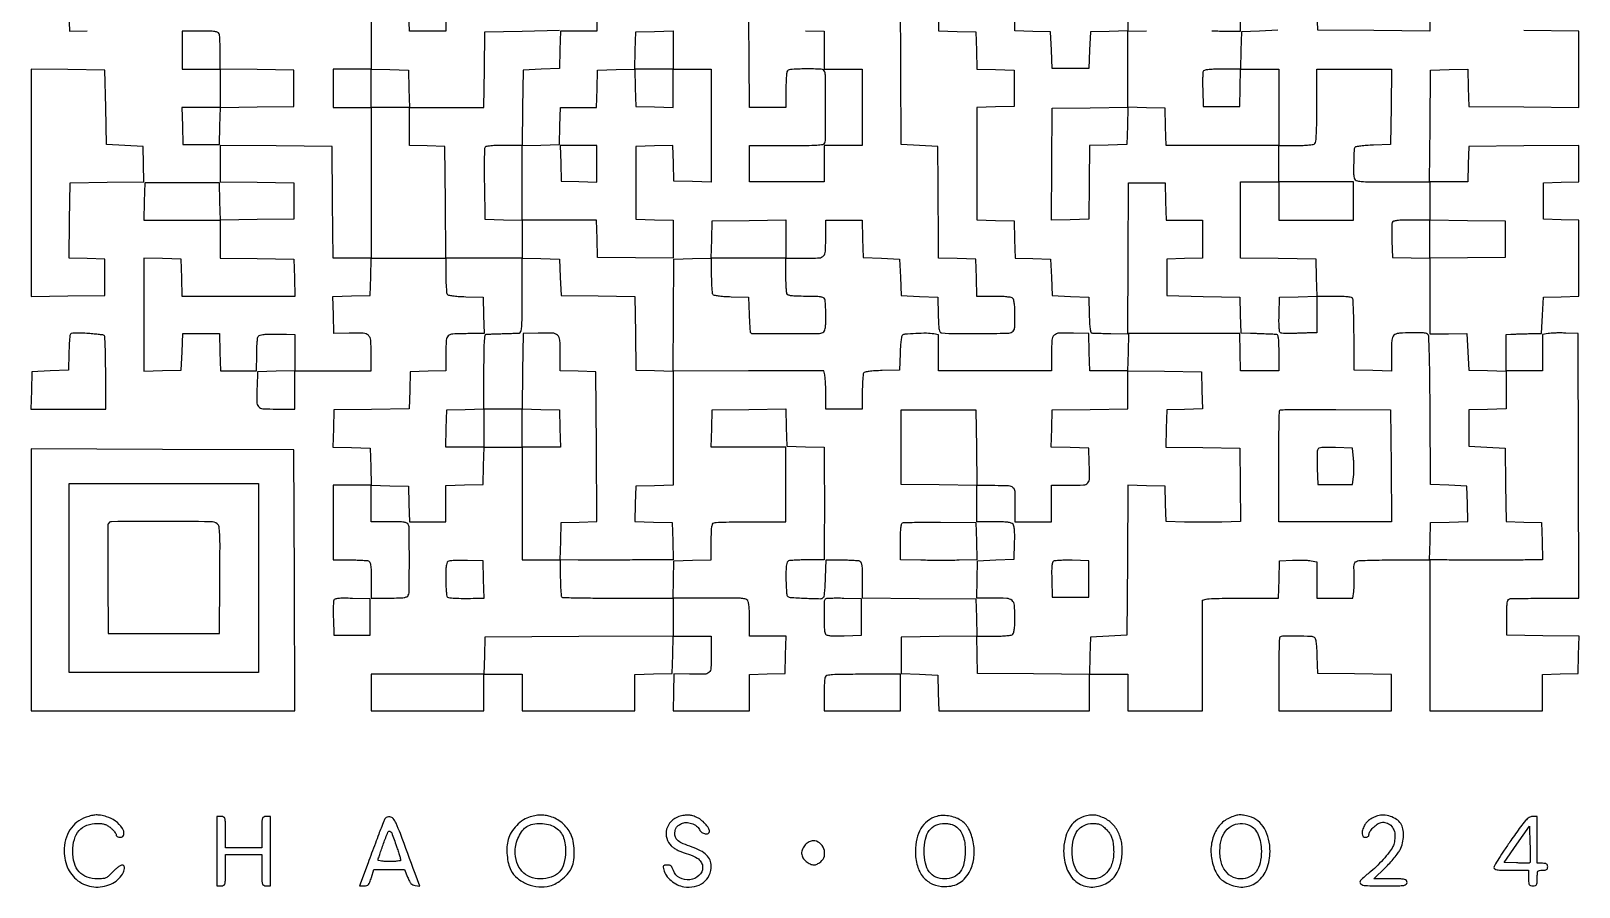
# Model space of a CAD drawing. Extents: x 179 to 1071, y 112 to 1107.
# Drawn here: x 179 to 1071, y 112 to 606 of the extents above; entities that cross this region are included whole.
import ezdxf

# ---------------------------------------------------------------- set-up
doc = ezdxf.new("R2010")
doc.units = 0

msp = doc.modelspace()

# ---------------------------------------------------------------- linework, layer by layer
for points in [[(658.217706, 951.09824, -0.000003), (658.298433, 933.5)], [(375, 626.960995), (375, 605.480498), (375, 584), (364, 584), (353, 584), (353, 573), (353, 562), (364, 562), (375, 562), (375, 518.5), (375, 475), (364.013853, 475), (353.027706, 475), (352.763853, 507.25), (352.5, 539.5), (320.25, 539.763853), (288, 540.027706), (288, 529.533741), (288, 519.039775), (309.25, 518.769888), (330.5, 518.5), (330.5, 508), (330.5, 497.5), (309.284032, 497.230211), (288.068065, 496.960423), (287.784032, 507.730211), (287.5, 518.5), (266, 518.5), (244.5, 518.5), (244.216168, 507.75), (243.932337, 497), (265.966168, 497), (288, 497), (288, 486.019888), (288, 475.039775), (309.25, 474.769888), (330.5, 474.5), (330.783832, 463.75), (331.067663, 453), (298.567663, 453), (266.067663, 453), (265.783832, 463.75), (265.5, 474.5), (254.75, 474.783832), (244, 475.067663), (244, 442.5), (244, 409.932337), (254.75, 410.216168), (265.5, 410.5), (266, 421), (266.5, 431.5), (277, 431.5), (287.5, 431.5), (287.783832, 420.75), (288.067663, 410), (298.533832, 410), (309, 410), (309.015313, 419.25, -0.008564), (309.083719, 422.891651, -0.01156), (309.278071, 426.180407, -0.008708), (309.549609, 428.898746, -0.112428), (309.888304, 429.853513, -0.201789), (311.09201, 430.690792, -0.032899), (313.967568, 431.107027, -0.021422), (318.556834, 431.268356, -0.005017), (326.25, 431.131925), (331, 431), (331, 420.533832), (331, 410.067663), (320.25, 409.783832), (309.5, 409.5), (309.204946, 401, 0.009927), (309.071849, 392.034911, 0.179688), (310.066531, 389.397028, 0.203196), (312.49751, 388.211645, 0.01319), (320.519052, 388), (331, 388), (331, 399), (331, 410), (353, 410), (375, 410), (375, 419.964816, 0.017834), (374.723064, 427.726499, 0.189292), (373.384961, 430.528805, 0.179462), (370.461645, 431.751032, 0.015732), (362.295316, 431.827825), (353.5, 431.633786), (353.216515, 442.282722), (352.93303, 452.931657), (363.716515, 453.215829), (374.5, 453.5), (374.783832, 464.25), (375.067663, 475), (396.533832, 475), (418, 475), (418.015313, 465.25, 0.007309), (418.077211, 461.426877, 0.010173), (418.252233, 458.008274, 0.006962), (418.495095, 455.172107, 0.117226), (418.800347, 454.288805, 0.199883), (419.589, 453.737468, 0.01918), (421.944063, 453.315749, 0.019108), (425.199826, 452.987032, 0.00836), (429.535034, 452.788805), (439.5, 452.5), (439.781069, 442), (440.062137, 431.5), (430.781069, 431.476837, 0.010206), (422.026959, 431.276279, 0.173069), (419.394996, 430.206501, 0.198907), (418.218015, 427.765637, 0.014155), (418, 420.066368), (418, 410.069966), (407.75, 409.784983), (397.5, 409.5), (397.216365, 398.769409), (396.93273, 388.038817), (375.216365, 387.769409), (353.5, 387.5), (353.216515, 376.784171), (352.93303, 366.068343), (363.716515, 365.784171), (374.5, 365.5), (374.783832, 354.75), (375.067663, 344), (364.033832, 344), (353, 344), (353, 322.5), (353, 301), (362.418213, 301, -0.005951), (366.140776, 300.955695, -0.007831), (369.534475, 300.821697, -0.005915), (372.361889, 300.632106, -0.07203), (373.418213, 300.393011, -0.205218), (374.23239, 299.601595, -0.063068), (374.69735, 297.913621, -0.030363), (374.940414, 294.960143, -0.005351), (375, 289.393011), (375, 279), (385.393011, 279, 0.005351), (390.960143, 279.059586, 0.030363), (393.913621, 279.30265, 0.063068), (395.601595, 279.76761, 0.205218), (396.393011, 280.581787, 0.090516), (396.939938, 283.490371, 0.001332), (396.986594, 301, 0.001332), (396.939938, 318.509629, 0.090516), (396.393011, 321.418213, 0.205218), (395.601595, 322.23239, 0.063068), (393.913621, 322.69735, 0.030363), (390.960143, 322.940414, 0.005351), (385.393011, 323), (375, 323), (375, 333.533832), (375, 344.067663), (385.75, 343.783832), (396.5, 343.5), (396.784983, 333.25), (397.069966, 323), (407.534983, 323), (418, 323), (418, 333.466168), (418, 343.932337), (428.75, 344.216168), (439.5, 344.5), (439.783832, 355.25), (440.067663, 366), (451.033832, 366), (462, 366), (462, 333.5), (462, 301), (473, 301), (484, 301), (484, 290.559017, 0.008442), (484.068278, 286.515425, 0.012899), (484.277094, 283.013819, 0.007412), (484.56731, 280.126686, 0.229458), (484.9433, 279.535043, 0.133926), (485.747699, 279.297357, 0.000579), (494.879286, 279.115787, 0.002752), (505.278188, 278.978315, 0.001726), (517.4433, 278.926457), (549, 278.900863), (549, 267.959044), (549, 257.017225), (494.75, 256.758612), (440.5, 256.5), (440.216168, 245.75), (439.932337, 235), (407.466168, 235), (375, 235), (375, 224.5), (375, 214), (407.5, 214), (440, 214), (440, 224.5), (440, 235), (451, 235), (462, 235), (462, 224.5), (462, 214), (494.5, 214), (527, 214), (527, 224.466168), (527, 234.932337), (537.75, 235.216168), (548.5, 235.5), (548.783832, 246.25), (549.067663, 257), (560.033832, 257), (571, 257), (571, 246.606989, -0.012791), (570.794762, 238.585248, -0.195994), (569.642485, 236.126443, -0.183009), (567.064971, 235.08659, -0.010906), (558.524293, 235.089685), (549.5, 235.289825), (549.216168, 224.644912), (548.932337, 214), (570.966168, 214), (593, 214), (593, 224.465017), (593, 234.930034), (603.25, 235.215017), (613.5, 235.5), (613.783832, 246.25), (614.067663, 257), (603.533832, 257), (593, 257), (593, 266.877555, 0.007086), (592.930522, 271.779627, 0.025825), (592.681959, 274.880678, 0.040516), (592.247127, 276.894965, 0.147167), (591.530914, 277.974344, 0.130772), (590.358379, 278.515866, 0.021773), (587.874158, 278.838241, 0.018684), (584.425844, 279.004389, 0.007851), (579.780914, 278.981535, -0.002508), (575.100517, 278.908483, -0.001471), (569.499143, 278.865636, -0.001471), (563.897482, 278.855756, -0.002507), (559.216168, 278.884747), (548.932337, 279), (549.216168, 289.75), (549.5, 300.5), (560.25, 300.783832), (571, 301.067663), (571, 311.426843, -0.005377), (571.059651, 316.973908, -0.030446), (571.302822, 319.919034, -0.063217), (571.767927, 321.602718, -0.20495), (572.581787, 322.393011, -0.082815), (573.775876, 322.636501, -0.001919), (579.5499, 322.821697, -0.004216), (586.334577, 322.955997, -0.00284), (594.081787, 323), (614, 323), (614, 344.5), (614, 366), (592.466168, 366), (570.932337, 366), (571.216168, 376.75), (571.5, 387.5), (592.715968, 387.769789), (613.931935, 388.039577), (614.215968, 377.269789), (614.5, 366.5), (625.25, 366.216168), (636, 365.932337), (636.080645, 355.966168, -0.000778), (636.111626, 351.226275, -0.000367), (636.137601, 345.108812, -0.000364), (636.155426, 338.705042, -0.000514), (636.16129, 333, -0.000518), (636.155416, 327.328331, -0.000378), (636.137601, 321.028125, -0.000382), (636.111638, 315.057377, -0.000844), (636.080645, 310.5), (636, 301), (626.581787, 301, 0.005951), (622.859224, 300.955695, 0.007831), (619.465525, 300.821697, 0.005915), (616.638111, 300.632106, 0.07203), (615.581787, 300.393011, 0.19467), (614.780298, 299.644942, 0.069116), (614.312224, 298.117276, 0.033827), (614.069372, 295.475625, 0.00643), (614.015313, 290.643011, 0.007669), (614.076382, 287.053884, 0.010583), (614.248778, 283.835561, 0.007462), (614.488346, 281.169118, 0.115963), (614.788585, 280.307836, 0.238871), (616.381675, 279.362557, 0.005895), (625.114481, 278.883699, 0.006457), (633.798042, 278.622444, 0.202967), (635.742197, 279.40648, 0.168511), (636.055932, 280.050871, 0.005297), (636.377571, 283.000591, 0.00977), (636.655412, 286.533658, 0.006555), (636.841025, 290.58095), (637.18205, 301), (646.009238, 301, -0.00634), (649.505345, 300.955665, -0.008222), (652.708089, 300.821697, -0.00642), (655.376067, 300.631716, -0.070738), (656.418213, 300.393011, -0.20511), (657.232262, 299.602048, -0.063128), (657.69728, 297.915807, -0.030397), (657.940388, 294.965702, -0.005362), (658, 289.406676), (658, 279.027329), (690.75, 278.763664), (723.5, 278.5), (723.783633, 267.769596), (724.067266, 257.039192), (702.283633, 256.769596), (680.5, 256.5), (680.5, 246), (680.5, 235.5), (691, 235), (701.5, 234.5), (701.784983, 224.25), (702.069966, 214), (745.534983, 214), (789, 214), (789, 224.5), (789, 235), (800, 235), (811, 235), (811, 224.5), (811, 214), (832.5, 214), (854, 214), (854, 245.883369), (854, 277.766737), (856.25, 278.369714, -0.056178), (857.845984, 278.61027, -0.002325), (863.630687, 278.799577, -0.00401), (870.499162, 278.937273, -0.002833), (878.216168, 278.986345), (897.932337, 279), (898.216168, 289.75), (898.5, 300.5), (906, 300.80649, -0.008667), (909.109769, 300.879612, -0.00841), (912.251562, 300.846169, -0.008349), (915.012596, 300.724159, -0.030569), (916.75, 300.511177), (920, 299.909374), (920, 289.454687), (920, 279), (930.372192, 279), (940.744384, 279), (941.240606, 282.75, 0.020239), (941.413553, 284.643411, 0.007234), (941.511592, 287.354508, 0.007164), (941.533497, 290.334585, 0.008407), (941.466288, 293.158963, -0.00749), (941.364576, 297.127075, -0.066355), (941.576942, 298.861018, -0.160581), (942.184633, 299.803224, -0.104734), (943.347873, 300.395308, -0.056676), (944.885355, 300.625916, -0.002168), (950.669375, 300.807096, -0.003862), (957.526973, 300.939151, -0.00271), (965.25, 300.986345), (985, 301), (985, 257.5), (985, 214), (1017.5, 214), (1050, 214), (1050, 224.465017), (1050, 234.930034), (1060.25, 235.215017), (1070.5, 235.5), (1070.783625, 246.229609), (1071.06725, 256.959219), (1050.283625, 257.229609), (1029.5, 257.5), (1029.5, 268, -0.003726), (1029.547896, 274.426321, -0.042734), (1029.80104, 276.941167, -0.144262), (1030.406537, 278.126452, -0.187201), (1031.5, 278.643701, -0.014418), (1032.918206, 278.704571, -0.000504), (1038.422148, 278.776415, -0.000938), (1044.924899, 278.842534, -0.000656), (1052.256247, 278.893701), (1071.012494, 279), (1070.756247, 355.25), (1070.5, 431.5), (1063.5, 431.807779, 0.009375), (1060.58164, 431.88131, 0.008811), (1057.601562, 431.84799, 0.008811), (1054.961002, 431.725313, 0.029867), (1053.25, 431.512466), (1050, 430.909374), (1050, 420.454687), (1050, 410), (1039.5, 410), (1029, 410), (1029, 420.5), (1029, 431), (1031.75, 431.157695, -0.00512), (1033.274129, 431.229446, -0.001123), (1035.895313, 431.320057, -0.001169), (1038.92695, 431.410942, -0.001123), (1042, 431.48897), (1049.5, 431.662548), (1050, 442.081274), (1050.5, 452.5), (1060.75, 452.784983), (1071, 453.069966), (1071, 475), (1071, 496.930034), (1060.75, 497.215017), (1050.5, 497.5), (1050.5, 508), (1050.5, 518.5), (1060.75, 518.784983), (1071, 519.069966), (1071, 529.54903), (1071, 540.028094), (1039.25, 539.764047), (1007.5, 539.5), (1007.215017, 529.25), (1006.930034, 519), (995.951164, 519), (984.972294, 519), (985.236147, 551.25), (985.5, 583.5), (996.215829, 583.783485), (1006.931657, 584.06697), (1007.215829, 573.283485), (1007.5, 562.5), (1039.25, 562.235953), (1071, 561.971906), (1071, 583.971906), (1071, 605.971906), (1039.25, 606.235953)], [(505, 616.466168), (505, 606), (494.533832, 606), (484.067663, 606), (483.783832, 595.25), (483.5, 584.5), (473, 584), (462.5, 583.5), (462.230403, 561.715969), (461.960806, 539.931939), (472.730403, 540.215969), (483.5, 540.5), (483.783832, 551.25), (484.067663, 562), (494.5, 562), (504.932337, 562), (505.216168, 572.75), (505.5, 583.5), (516.216508, 583.783492), (526.933016, 584.066984), (527.216508, 594.783492), (527.5, 605.5), (538.25, 605.783832), (549, 606.067663), (549, 595.033832), (549, 584), (560, 584), (571, 584), (571, 551.466168), (571, 518.932337), (560.25, 519.216168), (549.5, 519.5), (549.214647, 529.783473), (548.929295, 540.066946), (538.214647, 539.783473), (527.5, 539.5), (527.5, 518.5), (527.5, 497.5), (538.25, 497.216168), (549, 496.932337), (549, 485.946666), (549, 474.960995), (527.25, 475.230498), (505.5, 475.5), (505.216168, 486.25), (504.932337, 497), (483.466168, 497), (462, 497), (462, 486.033832), (462, 475.067663), (472.75, 474.783832), (483.5, 474.5), (484, 464), (484.5, 453.5), (505.73017, 453.23017), (526.96034, 452.96034), (527.23017, 431.73017), (527.5, 410.5), (538.236102, 410.216309), (548.972205, 409.932619), (549.236102, 442.216309), (549.5, 474.5), (560.216508, 474.783492), (570.933016, 475.066984), (571.216508, 485.783492), (571.5, 496.5), (592.75, 496.769888), (614, 497.039775), (614, 486.019888), (614, 475), (624.883369, 475, 0.012204), (633.226269, 475.20366, 0.197977), (635.714658, 476.374267, 0.177077), (636.798314, 479.013049, 0.009397), (636.986345, 488.25), (637, 497), (647.466168, 497), (657.932337, 497), (658.216168, 486.25), (658.5, 475.5), (669, 475), (679.5, 474.5), (680, 464), (680.5, 453.5), (691, 453), (701.5, 452.5), (701.784983, 442.25, 0.004749), (702.000014, 436.486979, 0.035944), (702.322053, 433.78555, 0.096524), (702.873514, 432.416646, 0.235456), (703.784983, 431.879048, 0.015984), (711.880307, 431.567685, 0.003337), (726.085984, 431.570474, 0.001179), (741.257902, 431.710492, 0.082383), (743.75, 432.153638, 0.113081), (744.997923, 432.945758, 0.138447), (745.663684, 434.150457, 0.052298), (745.944089, 436.378047, 0.00518), (746, 441.775249, 0.010126), (745.923279, 445.563222, 0.019661), (745.682009, 448.579501, 0.020506), (745.317215, 450.837919, 0.14711), (744.8, 451.8, 0.150842), (743.800954, 452.32772, 0.01939), (741.376818, 452.688563, 0.018512), (738.088767, 452.925628, 0.008739), (733.833832, 453), (724.067663, 453), (723.783832, 463.75), (723.5, 474.5), (712.75, 474.783832), (702, 475.067663), (701.940931, 485.283832, 0.000384), (701.905753, 490.654565, 0.000111), (701.843127, 498.961501, 0.000111), (701.76836, 508.327907, 0.000118), (701.690931, 517.5), (701.5, 539.5), (691, 540), (680.5, 540.5), (680.239403, 583.716061), (679.978806, 626.932122)], [(625.25, 606.216168), (636, 605.932337), (636, 594.966168), (636, 584), (647, 584), (658, 584), (658, 562), (658, 540), (647, 540), (636, 540), (636, 529.5), (636, 519), (614.5, 519), (593, 519), (593, 529.5), (593, 540), (614.393011, 540, 0.002234), (626.024548, 540.051967, 0.014416), (631.892546, 540.273677, 0.022066), (635.350215, 540.658084, 0.268578), (636.347907, 541.464247, 0.090791), (636.854042, 544.164011, 0.001104), (636.890259, 562.008914, 0.001105), (636.847626, 579.85286, 0.090699), (636.340557, 582.554907, 0.298001), (634.367992, 583.978517, 0.013049), (625.475318, 584.15467, 0.01309), (616.586307, 583.865966, 0.294535), (614.606989, 582.418213, 0.07203), (614.367894, 581.361889, 0.005915), (614.178303, 578.534475, 0.007831), (614.044305, 575.140776, 0.005951), (614, 571.418213), (614, 562), (603.5, 562), (593, 562), (592.940931, 572.25, 0.000386), (592.905745, 577.634637, 0.000111), (592.843127, 585.951563, 0.000112), (592.76836, 595.325425, 0.00012), (592.690931, 604.5), (592.5, 626.5)], [(702, 616.533832), (702, 606.067663), (712.75, 605.783832), (723.5, 605.5), (723.783492, 594.783492), (724.066984, 584.066984), (734.783492, 583.783492), (745.5, 583.5), (745.5, 573), (745.5, 562.5), (734.75, 562.216168), (724, 561.932337), (724, 529.5), (724, 497.067663), (734.75, 496.783832), (745.5, 496.5), (745.783481, 485.784613), (746.066961, 475.069227), (756.283481, 474.784613), (766.5, 474.5), (767, 464), (767.5, 453.5), (778, 453), (788.5, 452.5), (788.784983, 442.25, 0.006892), (788.980716, 437.545351, 0.022038), (789.292444, 434.420628, 0.026819), (789.701053, 432.374722, 0.312812), (790.284983, 431.869042, 0.019278), (791.126971, 431.811006, 0.000885), (794.004108, 431.728991, 0.001472), (797.420119, 431.647727, 0.001055), (801.239641, 431.576172), (810.979282, 431.414261), (811.239641, 474.957131), (811.5, 518.5), (822, 518.5), (832.5, 518.5), (832.783832, 507.75), (833.067663, 497), (843.533832, 497), (854, 497), (854, 486.034983), (854, 475.069966), (843.75, 474.784983), (833.5, 474.5), (833.5, 464), (833.5, 453.5), (854.5, 453), (875.5, 452.5), (875.784983, 442.25), (876.069966, 432), (881.784983, 431.788296, 0.000157), (884.265665, 431.697185, 0.000118), (886.996214, 431.598404, 0.000119), (889.565762, 431.50667, 0.000274), (891.5, 431.439142, -0.002436), (893.123069, 431.375452, -0.002692), (894.692188, 431.297757, -0.002499), (896.031088, 431.217518, -0.013811), (896.75, 431.150846, -0.310449), (897.355901, 430.617146, -0.032465), (897.716647, 428.654025, -0.023089), (897.938555, 425.518577, -0.006121), (898, 420.5), (898, 410), (887.033832, 410), (876.067663, 410), (875.783832, 420.75), (875.5, 431.5), (843.5, 431.5), (811.5, 431.5), (811.216371, 420.769986), (810.932742, 410.039971), (832.216371, 409.769986), (853.5, 409.5), (853.783473, 398.785353), (854.066946, 388.070705), (843.783473, 387.785353), (833.5, 387.5), (833.216371, 376.769986), (832.932742, 366.039971), (854.216371, 365.769986), (875.5, 365.5), (875.769629, 344.338997), (876.039257, 323.177994), (865.269629, 322.838997, -0.004764), (860.370632, 322.731502, -0.002808), (854.515836, 322.691718, -0.002808), (848.666157, 322.717677, -0.004802), (843.78428, 322.813661), (833.068561, 323.127322), (832.78428, 333.313661), (832.5, 343.5), (821.760648, 343.783724), (811.021296, 344.067447), (810.760648, 300.783724), (810.5, 257.5), (800, 257), (789.5, 256.5), (789.216028, 245.736192), (788.932056, 234.972383), (756.716028, 235.236192), (724.5, 235.5), (724.216168, 246.25), (723.932337, 257), (733.766168, 257, 0.008652), (738.054729, 257.074219, 0.018432), (741.362299, 257.311014, 0.019308), (743.798441, 257.671586, 0.151095), (744.8, 258.2, 0.146858), (745.316486, 259.159592, 0.020575), (745.681544, 261.407548, 0.019737), (745.923115, 264.406512, 0.010228), (746, 268.164816, 0.022717), (745.690615, 274.970845, 0.198526), (744.316092, 277.59305, 0.161505), (741.334541, 278.769374, 0.013886), (733.03191, 279), (723.932337, 279), (724.216168, 289.75), (724.5, 300.5), (735, 301), (745.5, 301.5), (745.788859, 310.850715, 0.009044), (745.84141, 314.957683, 0.018924), (745.703614, 318.150171, 0.020746), (745.412685, 320.513859, 0.132968), (744.916414, 321.600715, 0.154085), (743.875583, 322.271246, 0.035127), (741.794146, 322.685192, 0.024181), (738.653266, 322.929838, 0.007345), (733.877555, 323), (724, 323), (724, 333.480498), (724, 343.960995), (702.25, 344.230498), (680.5, 344.5), (680.5, 366), (680.5, 387.5), (702, 387.5), (723.5, 387.5), (723.769502, 365.75), (724.039005, 344), (734.452115, 344, -0.011167), (742.290894, 343.824911, -0.165867), (744.811364, 342.837424, -0.207791), (745.916481, 340.600694, -0.018918), (745.988454, 334.240655, 0.002367), (745.936179, 331.841122, 0.002191), (745.904983, 329.378505, 0.002185), (745.896396, 327.18603, 0.00733), (745.9181, 325.75), (746, 323), (756.5, 323), (767, 323), (767, 333.5), (767, 344), (777.480948, 344, 0.01319), (785.50249, 344.211645, 0.203196), (787.933469, 345.397028, 0.179688), (788.928151, 348.034911, 0.009927), (788.795054, 357), (788.5, 365.5), (777.716515, 365.784171), (766.93303, 366.068343), (767.216515, 376.784171), (767.5, 387.5), (789.25, 387.769502), (811, 388.039005), (811, 399.019502), (811, 410), (800.033832, 410), (789.067663, 410), (788.783832, 420.75), (788.5, 431.5), (779.756819, 431.788833, 0.016288), (771.605997, 431.792504, 0.180768), (768.645554, 430.576308, 0.189805), (767.284241, 427.745043, 0.018261), (767, 419.964816), (767, 410), (734.5, 410), (702, 410), (702, 420.420545), (702, 430.841089), (699.25, 431.308357, 0.040463), (695.032542, 431.678013, 0.013519), (688.836912, 431.551023, 0.007446), (682.604892, 431.161494, 0.178893), (681.042278, 430.442278, 0.158926), (680.649958, 429.670292, 0.008947), (680.278277, 426.975777, 0.013019), (679.971944, 423.696544, 0.009122), (679.790711, 419.990711), (679.5, 410.5), (669.535034, 410.211195, 0.00836), (665.199826, 410.012968, 0.019108), (661.944063, 409.684251, 0.01918), (659.589, 409.262532, 0.199883), (658.800347, 408.711195, 0.117226), (658.495095, 407.827893, 0.006962), (658.252233, 404.991726, 0.010173), (658.077211, 401.573123, 0.007309), (658.015313, 397.75), (658, 388), (647.5, 388), (637, 388), (636.986345, 396.75, 0.006232), (636.937053, 400.264561, 0.007347), (636.800078, 403.588708, 0.006526), (636.606852, 406.387546, 0.044999), (636.37142, 407.743475), (635.77015, 409.986951), (592.350865, 409.956736), (548.931579, 409.92652), (549.00143, 388.21326, -0.000288), (549.025558, 379.077664, -0.000257), (549.040293, 369.583521, -0.000257), (549.044769, 361.046843, -0.000797), (549.035641, 355.283832), (549, 344.067663), (538.25, 343.783832), (527.5, 343.5), (527.215394, 333.284183), (526.930789, 323.068365), (537.715394, 322.784183), (548.5, 322.5), (548.783832, 311.75), (549.067663, 301), (539.283832, 300.989367, 0.000597), (534.647721, 300.978789, 0.000287), (528.702126, 300.954706, 0.000285), (522.499957, 300.922489, 0.000408), (517, 300.886304, -0.001173), (511.464508, 300.858358, -0.000792), (505.150999, 300.8513, -0.000798), (499.047262, 300.863891, -0.001591), (494.216168, 300.896937), (483.932337, 301), (484.216168, 311.75), (484.5, 322.5), (494.760596, 322.7851), (505.021193, 323.0702), (504.760596, 366.2851), (504.5, 409.5), (494.25, 409.784983), (484, 410.069966), (484, 419.999799, 0.018385), (483.714843, 427.752275, 0.190058), (482.352383, 430.578778, 0.180404), (479.390744, 431.792788, 0.01627), (471.243181, 431.788833), (462.5, 431.5), (462.230592, 409.784029), (461.961185, 388.068057), (472.730592, 387.784029), (483.5, 387.5), (483.783832, 376.75), (484.067663, 366), (473.033832, 366), (462, 366), (462, 377), (462, 388), (451, 388), (440, 388), (440, 377), (440, 366), (428.966168, 366), (417.932337, 366), (418.216168, 376.75), (418.5, 387.5), (429.25, 387.783832), (440, 388.067663), (440, 409.533832, -0.002568), (440.055089, 420.259889, -0.011882), (440.266145, 426.458527, -0.011426), (440.590663, 430.473579, -0.35337), (441.25, 431.136287, -0.01653), (442.082962, 431.199333, -0.001096), (444.482813, 431.296087, -0.001584), (447.344678, 431.396108, -0.001183), (450.5, 431.488906, 0.001146), (453.691423, 431.582527, 0.001417), (456.664062, 431.684983, 0.001162), (459.160667, 431.783926, 0.010522), (460.25, 431.852619, 0.311924), (461.249515, 432.675439, 0.049207), (461.727937, 435.319571, 0.018474), (461.956064, 440.533984, 0.001694), (462, 453.5), (462, 475), (440.013853, 475), (418.027706, 475), (417.763853, 507.25), (417.5, 539.5), (407.25, 539.784983), (397, 540.069966), (397, 551.034983), (397, 562), (386, 562), (375, 562), (375, 573.033832), (375, 584.067663), (385.75, 583.783832), (396.5, 583.5), (396.783832, 572.75), (397.067663, 562), (418.514329, 562), (439.960995, 562), (440.230498, 583.75), (440.5, 605.5), (462, 606), (483.5, 606.5)], [(897.5, 606.5), (887, 606), (876.5, 605.5), (876.216168, 594.75), (875.932337, 584), (886.966168, 584), (898, 584), (898, 562), (898, 540), (907.8, 540, 0.008695), (912.071747, 540.074295, 0.018472), (915.369558, 540.311224, 0.019349), (917.799696, 540.671932, 0.150969), (918.8, 541.2, 0.175156), (919.391927, 542.461896, 0.00933), (919.721154, 546.954487, 0.010454), (919.937931, 553.406919, 0.003169), (920, 563.2), (920, 584), (941.519502, 584), (963.039005, 584), (962.769502, 562.25), (962.5, 540.5), (952.535034, 540.211195, 0.009511), (948.670117, 540.025556, 0.014281), (945.309486, 539.703374, 0.009082), (942.562304, 539.309784, 0.217526), (941.93078, 538.887999, 0.129433), (941.388051, 537.109211, 0.00508), (941.191523, 530.226224, 0.007264), (941.165665, 523.524343, 0.071956), (941.597272, 520.75, 0.259581), (942.636759, 519.752384, 0.044382), (945.438382, 519.276683, 0.018084), (950.763923, 519.045825, 0.00179), (963.567388, 519), (985, 519), (985, 508.019502), (985, 497.039005), (1006.75, 496.769502), (1028.5, 496.5), (1028.5, 486), (1028.5, 475.5), (1006.75, 475.230498), (985, 474.960995), (985, 453.185669), (985, 431.410344), (995.75, 431.455172), (1006.5, 431.5), (1007, 421), (1007.5, 410.5), (1018.25, 410.216168), (1029, 409.932337), (1029, 399), (1029, 388.067663), (1018.25, 387.783832), (1007.5, 387.5), (1007.5, 377), (1007.5, 366.5), (1018, 366), (1028.5, 365.5), (1028.769787, 344.284765), (1029.039573, 323.069529), (1039.269787, 322.784765), (1049.5, 322.5), (1049.783832, 311.75), (1050.067663, 301), (1040.033832, 300.933333, -0.000618), (1035.300166, 300.907731, -0.000304), (1029.275563, 300.88625, -0.000301), (1023.017748, 300.871505, -0.000438), (1017.5, 300.866667, -0.000438), (1011.982252, 300.871505, -0.000301), (1005.724437, 300.88625, -0.000304), (999.699834, 300.907731, -0.000618), (994.966168, 300.933333), (984.932337, 301), (985.216168, 311.75), (985.5, 322.5), (996.284606, 322.784183), (1007.069211, 323.068365), (1006.784606, 333.284183), (1006.5, 343.5), (996, 344), (985.5, 344.5), (985.239112, 387.447712, 0.001278), (985.054068, 408.888918, 0.005775), (984.769545, 421.401526, 0.003257), (984.417992, 430.013405, 0.244093), (983.739112, 431.182399, 0.135354), (981.377774, 431.904486, 0.009816), (974.49742, 431.959952, 0.010938), (967.668614, 431.73147, 0.109453), (964.934259, 430.964816, 0.136488), (963.898333, 429.974888, 0.091066), (963.324246, 428.427058, 0.038282), (963.059123, 425.702769, 0.005122), (963, 419.930985), (963, 409.932337), (952.25, 410.216168), (941.5, 410.5), (941.38082, 430.63382, 0.003169), (941.285248, 438.431055, 0.004865), (941.09401, 445.181209, 0.00179), (940.852713, 450.973759, 0.127779), (940.571803, 451.88382, 0.21528), (939.847277, 452.372226, 0.01611), (937.433472, 452.704582, 0.017838), (934.175119, 452.929566, 0.008317), (929.940983, 453), (920, 453), (920, 442.5), (920, 432), (916.75, 431.928155, 0.002292), (915.057468, 431.882975, 0.000692), (912.486064, 431.798976, 0.000693), (909.602445, 431.696783, 0.000753), (906.798303, 431.589285, -0.00985), (904.152285, 431.536027, -0.01308), (901.746061, 431.597956, -0.010398), (899.759044, 431.742638, -0.115533), (899.010073, 431.993775, -0.221917), (898.538934, 432.712155, -0.017117), (898.28033, 435.06485, -0.018183), (898.154831, 438.290488, -0.007895), (898.211769, 442.582645), (898.5, 452.5), (909.283485, 452.784171), (920.06697, 453.068343), (919.783485, 463.784171), (919.5, 474.5), (897.75, 474.769502), (876, 475.039005), (876, 497.019502), (876, 519), (887, 519), (898, 519), (898, 529.5), (898, 540), (865.533832, 540), (833.067663, 540), (832.783832, 550.75), (832.5, 561.5), (821.784171, 561.783485), (811.068343, 562.06697), (810.784171, 551.283485), (810.5, 540.5), (799.76979, 540.216369), (789.03958, 539.932738), (788.76979, 518.716369), (788.5, 497.5), (777.736102, 497.216027), (766.972204, 496.932055), (767.236102, 529.216027), (767.5, 561.5), (789.25, 561.769502), (811, 562.039005), (811, 584.053334), (811, 606.067663), (800.25, 605.783832), (789.5, 605.5), (789, 595), (788.5, 584.5), (778, 584.5), (767.5, 584.5), (767, 595), (766.5, 605.5), (756.25, 605.784983), (746, 606.069966), (746, 616.534983)], [(859.465525, 606.178303, 0.007831), (862.859224, 606.044305, 0.005951), (866.581787, 606), (876, 606), (876, 616.5)]]:
    msp.add_lwpolyline(points, format="xyb")
for points in [[(985, 627.486147), (985, 605.972294), (952.75, 606.236147), (920.5, 606.5), (920.215017, 616.75), (919.930034, 627), (930.215017, 627.097508, 0.000364), (934.945972, 627.145802, 0.000202), (940.710036, 627.211168, 0.000202), (946.541984, 627.282023, 0.000327), (951.5, 627.347508), (962.5, 627.5), (962.783832, 638.25), (963.067663, 649), (974.033832, 649), (985, 649)], [(266, 595), (266, 584), (277, 584), (288, 584), (288, 573), (288, 562), (276.966168, 562), (265.932337, 562), (266.216168, 551.25), (266.5, 540.5), (277, 540.5), (287.5, 540.5), (287.783631, 551.23021), (288.067262, 561.96042), (309.283631, 562.23021), (330.5, 562.5), (330.5, 573), (330.5, 583.5), (309.25, 583.769888), (288, 584.039775), (288, 593.4381, 0.005963), (287.955694, 597.153043, 0.007843), (287.821697, 600.540317, 0.005931), (287.632094, 603.362347, 0.071989), (287.393011, 604.418213, 0.205218), (286.601595, 605.23239, 0.063068), (284.913621, 605.69735, 0.030363), (281.960143, 605.940414, 0.005351), (276.393011, 606), (266, 606)], [(854.428774, 582.674983, 0.081654), (854.239658, 581.758353, 0.005045), (854.154817, 578.970602, 0.007376), (854.136178, 575.631743, 0.005394), (854.210159, 571.924983), (854.5, 562.5), (865, 562.5), (875.5, 562.5), (875.783832, 573.25), (876.067663, 584), (865.502447, 584, 0.006163), (860.358283, 583.936587, 0.023613), (857.163994, 583.706615, 0.034632), (855.151549, 583.323077, 0.241229)], [(440.446735, 538.72179, 0.087882), (440.255547, 537.733509, 0.001374), (440.180187, 531.95234, 0.003602), (440.159428, 525.218274, 0.002373), (440.22812, 517.47179), (440.5, 497.5), (451.25, 497.216168), (462, 496.932337), (462, 518.466168), (462, 540), (451.468615, 540, 0.006408), (446.453561, 539.935726, 0.02246), (443.23091, 539.708013, 0.030197), (441.149056, 539.338142, 0.246886)], [(963.428774, 495.674983, 0.081654), (963.239658, 494.758353, 0.005045), (963.154817, 491.970602, 0.007376), (963.136178, 488.631743, 0.005394), (963.210159, 484.924983), (963.5, 475.5), (974.25, 475.216168), (985, 474.932337), (985, 485.966168), (985, 497), (974.468615, 497, 0.00619), (969.342601, 496.936534, 0.023677), (966.157558, 496.706476, 0.034741), (964.150647, 496.322788, 0.241018)], [(571.015313, 465.25, 0.007309), (571.077211, 461.426877, 0.010173), (571.252233, 458.008274, 0.006962), (571.495095, 455.172107, 0.117226), (571.800347, 454.288805, 0.199883), (572.589, 453.737468, 0.01918), (574.944063, 453.315749, 0.019108), (578.199826, 452.987032, 0.00836), (582.535034, 452.788805), (592.5, 452.5), (592.831495, 442.501838, 0.003665), (592.987871, 438.640214, 0.005738), (593.18483, 435.32142, 0.001909), (593.397961, 432.468558, 0.178617), (593.568832, 432.097835, 0.198585), (595.042316, 431.486409, 0.000728), (614.106498, 431.490119, 0.001111), (632.796202, 431.5625, 0.118197), (635.25, 432.166623, 0.146938), (636.146469, 433.033276, 0.081244), (636.67086, 434.477073, 0.039357), (636.934432, 436.917575, 0.007227), (637, 441.453396, 0.006668), (636.955641, 444.779332, 0.008541), (636.821697, 447.83856, 0.006839), (636.631409, 450.387512, 0.069666), (636.393011, 451.418213, 0.204366), (635.605154, 452.231384, 0.063541), (633.93074, 452.696802, 0.030628), (631.003676, 452.940206, 0.005432), (625.5, 453, -0.005432), (619.996324, 453.059794, -0.030628), (617.06926, 453.303198, -0.063541), (615.394846, 453.768616, -0.204366), (614.606989, 454.581787, -0.07203), (614.367894, 455.638111, -0.005915), (614.178303, 458.465525, -0.007831), (614.044305, 461.859224, -0.005951), (614, 465.581787), (614, 475), (592.5, 475), (571, 475)], [(201.520025, 430.840539, 0.065766), (201.316368, 429.916433, 0.004047), (201.097966, 427.103158, 0.005956), (200.904274, 423.736596, 0.004374), (200.766667, 420), (200.5, 410.5), (190, 410), (179.5, 409.5), (179.216168, 398.75), (178.932337, 388), (200.466168, 388), (222, 388), (222, 408.940983, 0.003953), (221.934685, 417.203101, 0.006906), (221.731934, 424.045548, 0.002339), (221.45476, 429.801898, 0.245891), (221.064731, 430.459994, 0.105636), (220.362798, 430.710731, 0.004525), (217.742419, 431.036113, 0.007572), (214.607647, 431.348576, 0.005304), (211.068089, 431.60955, 0.006377), (206.456359, 431.841421, 0.029471), (203.786669, 431.784167, 0.053966), (202.194851, 431.481006, 0.235862)], [(962.763853, 355.25), (963.027706, 323), (952.763853, 322.926805, -0.00126), (944.527276, 322.888824, -0.000694), (934.455126, 322.881746, -0.00058), (922.339842, 322.904102, -0.000334), (907.75, 322.957682), (898, 323), (898, 354.833333, -0.002001), (898.049029, 367.086392, -0.003231), (898.199888, 377.515513, -0.000593), (898.402981, 386.698691, -0.192864), (898.680468, 387.347135, -0.194926), (899.328722, 387.621499, -0.000608), (908.434599, 387.750224, -0.003285), (918.778546, 387.815907, -0.002034), (930.930468, 387.763802), (962.5, 387.5)], [(920.44275, 364.711405, 0.081149), (920.248444, 363.774362, 0.00524), (920.158923, 360.981301, 0.007536), (920.137209, 357.634347, 0.00554), (920.210159, 353.924983), (920.5, 344.5), (930.5, 344.5), (940.5, 344.5), (941.08534, 348.886315, 0.022863), (941.269448, 350.99849, 0.010307), (941.326793, 353.780045, 0.01018), (941.266834, 356.724741, 0.013684), (941.08534, 359.386315), (940.5, 365.5), (930.732592, 365.786422, 0.006215), (925.820487, 365.869374, 0.027145), (922.9185, 365.724677, 0.046335), (921.158442, 365.373938, 0.232847)], [(223.453816, 321.740243, 0.089548), (223.261817, 320.729866, 0.000598), (223.19019, 311.747155, 0.00234), (223.168607, 301.460077, 0.00149), (223.235201, 289.490243), (223.5, 258.5), (255.5, 258.5), (287.5, 258.5), (287.765726, 289.5, 0.001225), (287.879013, 308.006621, 0.012082), (287.71941, 315.793845, 0.024457), (287.315418, 320.099227, 0.201729), (286.324597, 321.75, 0.157681), (282.495237, 323.016106, 0.001671), (254.221233, 323.106234, 0.001077), (225.335041, 323.03952, 0.309316)], [(723.783485, 311.784171), (724.06697, 301.068343), (713.783485, 300.784171, -0.004715), (709.002406, 300.697158, -0.002491), (703.069211, 300.674697, -0.002478), (696.996921, 300.712063, -0.003828), (691.75, 300.81054), (680, 301.121081), (680, 311.477207, -0.006747), (680.065386, 316.322843, -0.021878), (680.2926, 319.529648, -0.027661), (680.655414, 321.645878, -0.243423), (681.25, 322.347997, -0.092731), (682.224881, 322.551351, -0.001347), (688.154688, 322.658212, -0.003649), (695.052981, 322.713582, -0.002393), (703, 322.68133), (723.5, 322.5)], [(419.75, 300.328083, 0.194519), (418.828773, 299.629012, 0.092714), (418.306364, 298.208976, 0.036871), (418.056246, 295.553468, 0.005051), (418, 289.985693, 0.009063), (418.069327, 286.161326, 0.013756), (418.281203, 282.842866, 0.008353), (418.576429, 280.119345, 0.226913), (418.957287, 279.526398, 0.121482), (420.247189, 279.110653, 0.007502), (424.297703, 278.887604, 0.010325), (429.338105, 278.790019, 0.00632), (435.283832, 278.872858), (440.067663, 279), (439.783832, 289.75), (439.5, 300.5), (430.5, 300.651407, 0.005154), (426.925513, 300.674691, 0.006569), (423.629687, 300.618886, 0.005222), (420.874884, 300.507225, 0.053537)], [(768.211769, 300.1713, 0.194409), (767.60482, 299.304382, 0.033527), (767.279413, 297.284794, 0.023597), (767.138468, 294.191727, 0.006852), (767.211769, 289.417355), (767.5, 279.5), (778, 279.5), (788.5, 279.5), (788.5, 290), (788.5, 300.5), (779, 300.753945, 0.008497), (775.267186, 300.790269, 0.011674), (771.912207, 300.687545, 0.00849), (769.137493, 300.490389, 0.12262)], [(353.442274, 277.710164, 0.081166), (353.248144, 276.773814, 0.005233), (353.158783, 273.980936, 0.007531), (353.137174, 270.634259, 0.005535), (353.210159, 266.924983), (353.5, 257.5), (364, 257.5), (374.5, 257.5), (374.5, 268), (374.5, 278.5), (364.232115, 278.785181, 0.005823), (359.049899, 278.868732, 0.025951), (356.012272, 278.724596, 0.043922), (354.172333, 278.376284, 0.236652)], [(636.699448, 278.366114, 0.196274), (636.044561, 276.807509, 0.004381), (636.033001, 268.511391, 0.005627), (636.184545, 260.374584, 0.13468), (636.847958, 258.211769, 0.19692), (637.705135, 257.604266, 0.033714), (639.717063, 257.278982, 0.023663), (642.804805, 257.138177, 0.006827), (647.582645, 257.211769), (657.5, 257.5), (657.5, 268), (657.5, 278.5), (647.449448, 278.782781, 0.006672), (643.547259, 278.840477, 0.010046), (640.145783, 278.777033, 0.005301), (637.300668, 278.636532, 0.183378)], [(898.666667, 256.333333, 0.189545), (898.396201, 255.712325, 0.001277), (898.195833, 249.742708, 0.004756), (898.048097, 242.867578, 0.002993), (898, 234.833333), (898, 214), (930.5, 214), (963, 214), (963, 224.480112), (963, 234.960225), (941.75, 235.230112), (920.5, 235.5), (920.211195, 245.464966, 0.00836), (920.012968, 249.800174, 0.019108), (919.684251, 253.055937, 0.01918), (919.262532, 255.411, 0.199883), (918.711195, 256.199653, 0.135593), (916.646895, 256.830481, 0.005092), (908.479958, 256.968124, 0.003958), (900.154824, 256.95775, 0.196533)], [(636.606989, 233.418213, 0.070946), (636.368222, 232.373807, 0.006338), (636.178303, 229.68135, 0.008159), (636.044331, 226.449196, 0.006277), (636, 222.918213), (636, 214), (658, 214), (680, 214), (680, 224.5), (680, 235), (658.606989, 235, 0.002045), (646.485827, 234.950434, 0.015901), (640.835307, 234.724422, 0.030015), (637.662537, 234.303854, 0.258697)], [(210.655189, 152.541351, 0.080565), (205.385876, 149.640227, 0.0836), (201.381089, 145.253553, 0.079489), (198.89232, 139.596591, 0.064042), (198.043924, 133, 0.114333), (200.42773, 122.711394, 0.134444), (207.025743, 115.22851, 0.139423), (216.312653, 112.316892, 0.126672), (226.127149, 114.565751, 0.08108), (229.621996, 117.162691, 0.074502), (232.23016, 120.806747, 0.135657), (232.829113, 123.719445, 0.394763), (231.459945, 125, 0.139005), (230.639653, 124.767457, 0.022493), (229.25453, 123.825, 0.023345), (227.684522, 122.53154, 0.018643), (226.114781, 121, -0.019254), (223.793343, 118.740582, -0.075945), (222.131745, 117.647772, -0.08261), (220.291614, 117.147771, -0.025313), (217.404836, 117.003738, -0.085427), (211.249513, 118.067967, -0.124653), (206.696684, 121.11417, -0.116071), (203.933801, 126.147747, -0.067825), (203, 133, -0.067988), (203.928969, 139.800277, -0.113866), (206.673577, 144.844724, -0.12345), (211.164269, 147.917585, -0.08864), (217.173275, 148.996262, -0.027613), (219.603275, 148.863911, -0.053135), (221.505913, 148.446841, -0.057121), (223.18685, 147.663522, -0.037344), (224.923275, 146.411106, -0.024684), (226.101035, 145.316403, -0.029235), (227.096212, 144.168188, -0.030206), (227.805555, 143.120751, -0.134523), (228, 142.411106, 0.158292), (228.183738, 141.845271, 0.107656), (228.692915, 141.391111, 0.080618), (229.490574, 141.097249, 0.048059), (230.5, 141, 0.374095), (232.456794, 142.702281, 0.185538), (231.656263, 146.1521, 0.085105), (227.594809, 150.385095, 0.091621), (222.453076, 152.891347, 0.022282), (219.037686, 153.677559, 0.052888), (216.440816, 153.875357, 0.054065), (213.894783, 153.52258, 0.024202)], [(286, 133), (286, 113), (288.5, 113, 0.104331), (289.950811, 113.306062, 0.224677), (290.680556, 114.15, 0.064117), (290.955995, 116.064536, 0.003707), (291, 122), (291, 131), (301.5, 131), (312, 131), (312, 122, 0.003707), (312.044005, 116.064536, 0.064117), (312.319444, 114.15, 0.224677), (313.049189, 113.306062, 0.104331), (314.5, 113), (317, 113), (317, 133), (317, 153), (314.5, 153, 0.104331), (313.049189, 152.693938, 0.224677), (312.319444, 151.85, 0.064117), (312.044005, 149.935464, 0.003707), (312, 144), (312, 135), (301.5, 135), (291, 135), (291, 144, 0.003707), (290.955995, 149.935464, 0.064117), (290.680556, 151.85, 0.224677), (289.950811, 152.693938, 0.104331), (288.5, 153), (286, 153)], [(380.658491, 146.305924, 0.000387), (379.345056, 142.804623, 0.000124), (377.401364, 137.607053, 0.000124), (375.241235, 131.821962, 0.000139), (373.164026, 126.25), (368.228659, 113), (370.938762, 113, 0.067886), (372.447782, 113.205831, 0.14536), (373.434562, 113.824251, 0.089489), (374.208189, 115.103888, 0.016041), (375.123985, 117.75), (376.599106, 122.5), (385.419839, 122.5), (394.240573, 122.5), (395.993066, 118, 0.02143), (396.998615, 115.712921, 0.070424), (397.924587, 114.352717, 0.100929), (398.988704, 113.574721, 0.077731), (400.376321, 113.183236), (403.007083, 112.866472), (400.302378, 120.183236, 0.000579), (391.801314, 143.098607, 0.015636), (389.352066, 149.096815, 0.069215), (387.687927, 151.768067, 0.191389), (385.775593, 152.805924, 0.09944), (384.277057, 152.686994, 0.157907), (383.217414, 151.976501, 0.068681), (382.236511, 150.301483, 0.008242)], [(466.61989, 152.766538, 0.082931), (462.733821, 151.011635, 0.051775), (458.88212, 147.812466, 0.051385), (455.732315, 143.849298, 0.076376), (453.942644, 139.802747, 0.052668), (453.262956, 135.5563, 0.034638), (453.341089, 130.602982, 0.034975), (454.089017, 125.814529, 0.063181), (455.45201, 122.092803, 0.101258), (459.23875, 117.401239, 0.076528), (464.941356, 114.005128, 0.074663), (471.548638, 112.420924, 0.08755), (477.958914, 112.988937, 0.065585), (481.688804, 114.539665, 0.044063), (485.46883, 117.19889, 0.044478), (488.670878, 120.430753, 0.074157), (490.648956, 123.702258, 0.070472), (491.754001, 127.940242, 0.036477), (491.981186, 133.419907, 0.036503), (491.412124, 138.847735, 0.073711), (490.04385, 142.914047, 0.050446), (487.855787, 146.308647, 0.048388), (485.004527, 149.248771, 0.049497), (481.712519, 151.525828, 0.058897), (478.218945, 152.955994, 0.0243), (475.18843, 153.641028, 0.047549), (472.723233, 153.835424, 0.043448), (470.125137, 153.566415, 0.017171)], [(552.312913, 152.897522, 0.131266), (547.833524, 150.196135, 0.129185), (545.264839, 145.605398, 0.131502), (545.308037, 140.409963, 0.138276), (547.95235, 136.044512, 0.041262), (549.403551, 134.897428, 0.022674), (551.34563, 133.730471, 0.022461), (553.437275, 132.717996, 0.033238), (555.35809, 132.039732, -0.026876), (560.309744, 130.361729, -0.071621), (563.53308, 128.501296, -0.106106), (565.351535, 126.311021, -0.120957), (566, 123.669686, -0.208941), (563.907459, 118.880793, -0.161782), (558.668209, 116.502633, -0.151441), (552.784367, 117.66646, -0.187008), (549.187343, 121.892431, 0.036459), (548.527514, 123.417596, 0.09652), (547.789256, 124.342497, 0.113863), (546.838127, 124.8352, 0.062885), (545.532967, 125, 0.032342), (544.099504, 124.907181, 0.208715), (543.492021, 124.542338, 0.18646), (543.307768, 123.819965, 0.025216), (543.57624, 122.25, 0.102275), (545.006547, 119.078115, 0.061165), (547.835838, 116.038929, 0.059335), (551.441101, 113.674599, 0.078425), (555.181367, 112.495511, 0.085656), (561.375559, 112.632083, 0.115051), (566.479422, 114.923795, 0.123214), (569.809666, 119.088873, 0.107735), (571, 124.54913, 0.107579), (570.28296, 127.843181, 0.092439), (568.239171, 130.748659, 0.072234), (564.791839, 133.257953, 0.037721), (559.908715, 135.37786, -0.014531), (554.803313, 137.318404, -0.062481), (551.982592, 138.922565, -0.113361), (550.528513, 140.637926, -0.121341), (550.015313, 142.773053, -0.041402), (550.208901, 144.957977, -0.0956), (550.789829, 146.493203, -0.094241), (551.906394, 147.715321, -0.03945), (553.798969, 148.911687, -0.126476), (556.451296, 149.541783, -0.076752), (559.647103, 148.988002, -0.07693), (562.519295, 147.498759, -0.128544), (564.227337, 145.400395, 0.134962), (565.529149, 143.841682, 0.107717), (567.560429, 143.001825, 0.1553), (569.277221, 143.227475, 0.290797), (570, 144.365141, 0.144688), (569.421442, 146.322619, 0.042933), (567.486054, 148.813379, 0.042748), (564.948681, 151.125415, 0.064525), (562.364218, 152.62118, 0.030657), (559.788115, 153.516485, 0.061503), (557.661991, 153.838551, 0.055888), (555.392792, 153.64709, 0.021453)], [(700.913572, 153.088032, 0.086426), (695.650359, 150.333908, 0.091742), (691.75481, 146.009792, 0.082486), (689.384573, 140.172893, 0.05534), (688.588235, 133, 0.067746), (689.73895, 124.546135, 0.105621), (693.127202, 118.054274, 0.118766), (698.529389, 114.007879, 0.101965), (705.5, 112.571429, 0.061132), (710.237346, 113.152805, 0.079502), (714.25313, 114.864367, 0.079317), (717.541087, 117.747363, 0.06052), (720.134931, 121.778729, 0.088087), (722.339962, 129.590272, 0.071628), (721.960228, 138.292009, 0.076092), (719.244705, 146.005118, 0.132471), (714.632872, 150.917881, 0.057429), (711.481391, 152.39708, 0.041831), (707.718785, 153.319831, 0.042669), (703.979127, 153.588038, 0.074132)], [(785.619302, 152.965577, 0.103791), (780.880689, 150.390624, 0.085403), (777.183932, 145.964093, 0.075144), (774.837242, 140.009431, 0.056409), (774.043924, 133, 0.089468), (775.867054, 122.892776, 0.131158), (781.072434, 115.566536, 0.149751), (788.667468, 112.400692, 0.12924), (797.229451, 113.777299, 0.058981), (800.901422, 115.950016, 0.07025), (803.7251, 118.813461, 0.065361), (805.788253, 122.522756, 0.042671), (807.19891, 127.219548, 0.064153), (807.803953, 134.925805, 0.077096), (806.335006, 142.038309, 0.084833), (802.962229, 147.836963, 0.102176), (798.033994, 151.75, 0.033058), (794.735234, 153.149895, 0.05948), (791.868544, 153.780186, 0.060874), (788.979623, 153.710855, 0.036347)], [(869.401069, 152.094566, 0.119085), (863.772265, 147.695737, 0.091551), (860.104441, 140.7827, 0.083729), (858.943152, 132.429544, 0.07772), (860.52633, 123.925373, 0.033822), (862.111595, 120.245857, 0.067202), (863.923282, 117.64611, 0.067519), (866.353539, 115.627477, 0.034437), (869.862694, 113.758176, 0.131274), (878.311514, 112.398549, 0.147841), (885.882381, 115.555409, 0.129712), (891.115311, 122.820607, 0.09093), (892.978038, 132.782119, 0.057337), (892.180141, 139.937374, 0.076938), (889.768307, 145.990315, 0.087556), (885.952516, 150.453, 0.104818), (881.056846, 153.000752, 0.02593), (877.68945, 153.750654, 0.061292), (875.125642, 153.865693, 0.061306), (872.61079, 153.35578, 0.025953)], [(955, 153.347931, 0.029699), (952.326402, 152.287402, 0.047904), (950.218193, 151.044382, 0.055122), (948.603721, 149.574331, 0.061277), (947.414686, 147.835022, 0.041522), (946.274607, 145.094678, 0.099497), (946.027743, 142.9177, 0.177283), (946.664788, 141.551603, 0.198427), (948, 141, 0.070518), (948.764349, 141.10834, 0.086165), (949.4125, 141.424244, 0.100209), (949.845834, 141.893493, 0.137323), (950, 142.444236, -0.151047), (950.568663, 144.283694, -0.045913), (952.450362, 146.557049, -0.0462), (954.82539, 148.53844, -0.093633), (957.043281, 149.518876, -0.131179), (959.961366, 149.427335, -0.119055), (962.568905, 147.902255, -0.10826), (964.368045, 145.20878, -0.093577), (965, 141.861678, -0.024895), (964.91585, 140.172654, -0.02098), (964.663289, 138.399882, -0.021499), (964.294614, 136.799807, -0.053507), (963.853751, 135.684259, -0.04511), (961.697505, 132.345483, -0.017629), (958.16336, 128.139734, -0.017581), (954.091417, 123.934159, -0.024666), (950.152623, 120.5, 0.024485), (945.168431, 116.157558, 0.435808), (945.20057, 114.249241, 0.177333), (947.924225, 113.158345, 0.007486), (958.5, 113, 0.00255), (966.96815, 113.043195, 0.034233), (970.0625, 113.287037, 0.130799), (971.461675, 113.890509, 0.22979), (972, 115, 0.180816), (971.593265, 116.087946, 0.163735), (970.554124, 116.697737, 0.047451), (968.277997, 116.952011, 0.004105), (962.43299, 117), (952.865981, 117), (959.362106, 123.400893, 0.013862), (962.000978, 126.149354, 0.012778), (964.558317, 129.113934, 0.012892), (966.700812, 131.871971, 0.040752), (967.929115, 133.861055, 0.059088), (969.355409, 137.723908, 0.051639), (969.924607, 141.995209, 0.054818), (969.60566, 145.962016, 0.105705), (968.369307, 148.883127, 0.093977), (965.867937, 151.320207, 0.06576), (962.321172, 153.049466, 0.065826), (958.451281, 153.797143, 0.094692)], [(1031.718609, 139.059985, 0.004895), (1027.994437, 133.605104, 0.007301), (1024.854841, 128.756603, 0.003582), (1022.291961, 124.603312, 0.137281), (1022, 123.559985, 0.27426), (1022.476686, 122.756311, 0.086548), (1023.85258, 122.289, 0.033748), (1026.536927, 122.054112, 0.004952), (1032, 122), (1042, 122), (1042, 117.5, 0.012699), (1042.068074, 114.820113, 0.114574), (1042.388889, 113.7, 0.210352), (1043.093239, 113.165617, 0.058662), (1044.5, 113, 0.058662), (1045.906761, 113.165617, 0.210352), (1046.611111, 113.7, 0.114574), (1046.931926, 114.820113, 0.012699), (1047, 117.5, -0.012152), (1047.068508, 120.318399, -0.135673), (1047.416667, 121.375, -0.212646), (1048.198831, 121.869465, -0.036189), (1050, 122, 0.030703), (1051.500917, 122.092253, 0.116834), (1052.375, 122.416667, 0.166173), (1052.840542, 123.024683, 0.081208), (1053, 124, 0.081208), (1052.840542, 124.975317, 0.166173), (1052.375, 125.583333, 0.116834), (1051.500917, 125.907747, 0.030703), (1050, 126), (1047, 126), (1047, 139.5), (1047, 153), (1044.218609, 153, 0.149552), (1042.312445, 152.416814, 0.061577), (1040.254552, 150.62349, 0.026887), (1037.341124, 147.000204, 0.00366)], [(389.574887, 135.779823, -0.003279), (390.504024, 132.988123, -0.004707), (391.287623, 130.501871, -0.002593), (391.918095, 128.394646, -0.071504), (392, 127.824848, -0.361275), (391.728809, 127.49851, -0.01446), (390.090625, 127.242299, -0.019645), (387.992057, 127.059389, -0.011914), (385.5, 127, -0.01298), (383.008011, 127.064702, -0.021357), (380.909375, 127.263879, -0.016857), (379.288398, 127.54387, -0.355438), (379, 127.898311, -0.077592), (379.098162, 128.527061, -0.002282), (379.929353, 131.083893, -0.004522), (380.951524, 134.08852, -0.003097), (382.163756, 137.481388, -0.006897), (384.646798, 144.015829, -0.370576), (385.739425, 144.590352, -0.255327), (386.831878, 143.621208, -0.00433)], [(480.701451, 147.040484, -0.070727), (483.588905, 144.663348, -0.081331), (485.538999, 141.677156, -0.06886), (486.642756, 137.819841, -0.035462), (486.996262, 132.79966, -0.066575), (486.071472, 125.916079, -0.120255), (483.330435, 120.967817, -0.12741), (478.748688, 118.017351, -0.079835), (472.417694, 117, -0.09544), (466.498835, 118.140179, -0.116289), (461.892202, 121.374572, -0.108188), (458.994319, 126.536177, -0.074145), (458, 133.204512, -0.062734), (458.50621, 137.223236, -0.049116), (460.009579, 141.357663, -0.050878), (462.190224, 144.925756, -0.091716), (464.718562, 147.223391, -0.091593), (468.138116, 148.557712, -0.050242), (472.630813, 148.958422, -0.049969), (477.1603, 148.452202, -0.084297)], [(711.783205, 147.439296, -0.080259), (714.233578, 145.057599, -0.067716), (715.982603, 141.887829, -0.057325), (717.024773, 137.881021, -0.034998), (717.366848, 133, -0.053369), (716.624151, 126.061748, -0.106621), (714.355946, 121.059581, -0.130729), (710.599803, 118.067472, -0.103536), (705.5, 117, -0.103536), (700.400197, 118.067472, -0.130729), (696.644054, 121.059581, -0.106621), (694.375849, 126.061748, -0.053369), (693.633152, 133, -0.053369), (694.375849, 139.938252, -0.106621), (696.644054, 144.940419, -0.130729), (700.400197, 147.932528, -0.103536), (705.5, 149, -0.033379), (707.21596, 148.885317, -0.027507), (709.018374, 148.541543, -0.028357), (710.642657, 148.038799, -0.063623)], [(798.510276, 145.689724, -0.033317), (800.091958, 143.881939, -0.046829), (801.227214, 142.065494, -0.046583), (802.008687, 140.061998, -0.0325), (802.52382, 137.689724, -0.063702), (802.70139, 129.477134, -0.102495), (800.574125, 122.833694, -0.128697), (796.435214, 118.56662, -0.138314), (790.85, 117.022236, -0.105679), (785.810702, 118.126329, -0.127279), (782.05003, 121.164089, -0.104734), (779.756598, 126.172301, -0.055237), (779, 133, -0.055237), (779.756598, 139.827699, -0.104734), (782.05003, 144.835911, -0.127279), (785.810702, 147.873671, -0.105679), (790.85, 148.977764, -0.03122), (793.254772, 148.839799, -0.071552), (795.003376, 148.369781, -0.068455), (796.595006, 147.411061, -0.026645)], [(881.326688, 147.897012, -0.111964), (884.025998, 145.842744, -0.068733), (886.158533, 142.44146, -0.059435), (887.53682, 138.048799, -0.046361), (888, 133.064186, -0.054714), (887.246122, 126.195487, -0.104777), (884.957296, 121.170766, -0.127767), (881.198086, 118.128242, -0.105678), (876.15, 117.022236, -0.138314), (870.564786, 118.56662, -0.128697), (866.425875, 122.833694, -0.102495), (864.29861, 129.477134, -0.063702), (864.47618, 137.689724, -0.099173), (866.54093, 143.407308, -0.121063), (870.550637, 147.41859, -0.127415), (875.792462, 148.989539, -0.116837)], [(1042.656847, 126.323514, -0.190724), (1042.290283, 126.164857, -0.00394), (1040.258281, 126.116738, -0.008642), (1037.851851, 126.12032, -0.005637), (1035.075676, 126.20376), (1027.910499, 126.5), (1035.20525, 137), (1042.5, 147.5), (1042.786421, 137.119754, -0.003848), (1042.866172, 133.11086, -0.006049), (1042.866507, 129.666507, -0.001997), (1042.819126, 126.704474, -0.193723)], [(625.174314, 136.685549, 0.084431), (623.548014, 134.234022, 0.116811), (623.06515, 131.649429, 0.120722), (623.795565, 129.185152, 0.094239), (625.634859, 127.07258, 0.050454), (627.938445, 125.610011, 0.109877), (629.95816, 125.102903, 0.116527), (631.924505, 125.511523, 0.061015), (634.055883, 126.844168, 0.168163), (636.144078, 130.19773, 0.145442), (635.873023, 134.353102, 0.143502), (633.367155, 137.725397, 0.163094), (629.56353, 139, 0.081708), (628.55852, 138.834662, 0.039807), (627.360551, 138.32013, 0.038102), (626.169788, 137.571226, 0.044785)]]:
    msp.add_lwpolyline(points, format="xyb", close=True)
for points in [[(418, 627.5), (418, 606), (407.534983, 606), (397.069966, 606), (396.784983, 616.25)], [(811, 627.432337), (811, 605.932337), (821.75, 606.216168)], [(200.785365, 616.215407), (201.07073, 605.930815), (211.285365, 606.215407)]]:
    msp.add_lwpolyline(points)
for points in [[(179, 518.5), (179, 452.960225), (200.25, 453.230112), (221.5, 453.5), (221.5, 464), (221.5, 474.5), (211.230596, 474.785197), (200.961191, 475.070395), (201.230596, 496.785197), (201.5, 518.5), (222.784762, 518.769989), (244.069525, 519.039978), (243.784762, 529.269989), (243.5, 539.5), (233, 540), (222.5, 540.5), (222, 562), (221.5, 583.5), (200.25, 583.769888), (179, 584.039775)], [(527.216168, 573.25), (527.5, 562.5), (538.25, 562.216168), (549, 561.932337), (549, 572.966168), (549, 584), (537.966168, 584), (526.932337, 584)], [(484.215017, 529.75), (484.5, 519.5), (494.75, 519.215017), (505, 518.930034), (505, 529.465017), (505, 540), (494.465017, 540), (483.930034, 540)], [(898, 508), (898, 497), (919.5, 497), (941, 497), (941, 508), (941, 519), (919.5, 519), (898, 519)], [(179, 289.506286), (179, 214), (255.006326, 214), (331.012652, 214), (330.756326, 289.25), (330.5, 364.5), (254.75, 364.756286), (179, 365.012572)], [(310, 290.5), (310, 236), (255.5, 236), (201, 236), (201, 290.5), (201, 345), (255.5, 345), (310, 345)]]:
    msp.add_lwpolyline(points, close=True)

doc.saveas('drawing.dxf')
